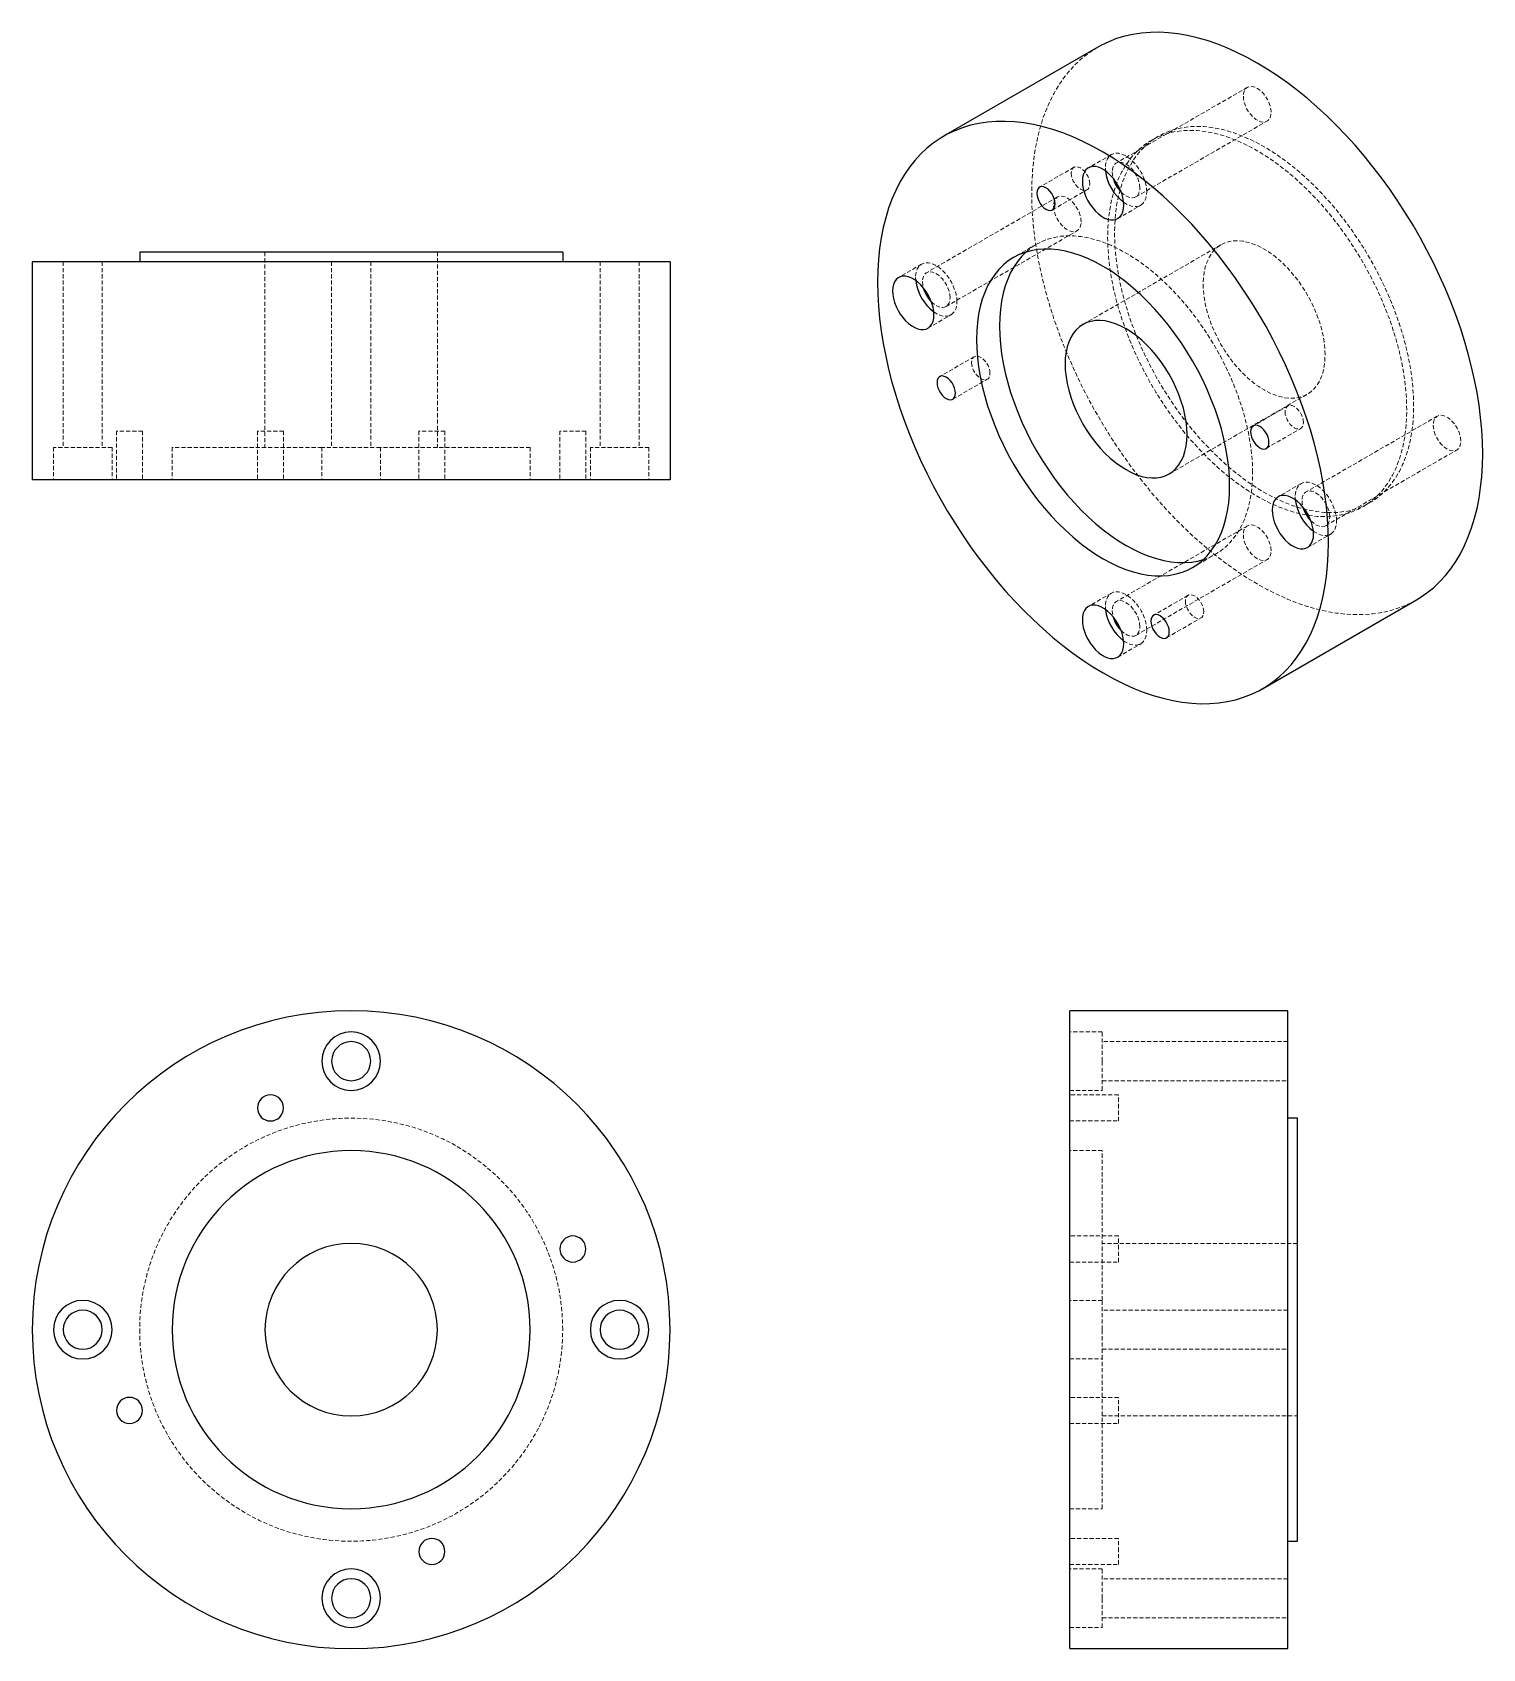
# Model space of a CAD drawing. Header units: millimetres. Extents: x 197 to 642, y 33 to 529.
import ezdxf

# ---------------------------------------------------------------- set-up
doc = ezdxf.new("R2010")
doc.units = ezdxf.units.MM
doc.linetypes.add('HIDDEN', pattern=[1.905, 1.27, -0.635])

msp = doc.modelspace()

# ---------------------------------------------------------------- linework, layer by layer
at = {"color": 7, "linetype": 'Continuous', "lineweight": 25}
for p, q in [((524.01, 524.82), (476.64, 497.47)), ((229.57, 461.88), (229.57, 458.88)), ((359.57, 461.88), (229.57, 461.88)), ((359.57, 461.88), (359.57, 458.88)), ((196.57, 458.88), (196.57, 391.88)), ((392.57, 458.88), (196.57, 458.88)), ((392.57, 458.88), (392.57, 391.88)), ((392.57, 391.88), (196.57, 391.88)), ((574.63, 327.72), (622, 355.07)), ((582.38, 228.81), (515.38, 228.81)), ((515.38, 130.81), (515.38, 228.81)), ((582.38, 130.81), (582.38, 228.81)), ((585.38, 195.81), (582.38, 195.81)), ((585.38, 130.81), (585.38, 195.81)), ((515.38, 32.81), (515.38, 130.81)), ((582.38, 32.81), (582.38, 130.81)), ((585.38, 65.81), (585.38, 130.81)), ((582.38, 65.81), (585.38, 65.81)), ((515.38, 32.81), (582.38, 32.81))]:
    msp.add_line(p, q, dxfattribs=at)
at = {"color": 7, "linetype": 'HIDDEN', "lineweight": 18}
for p, q in [((570.01, 512.5), (529.7, 489.24)), ((535.7, 478.84), (576.01, 502.11)), ((542.63, 497.46), (540.51, 496.24)), ((528.2, 491.83), (521.13, 487.75)), ((516.7, 487.93), (506.1, 481.81)), ((526.34, 487.71), (526.38, 486.82)), ((511.67, 478.82), (471.37, 455.55)), ((510.1, 474.88), (520.7, 481)), ((530.13, 472.16), (537.2, 476.25)), ((477.37, 445.16), (517.67, 468.42)), ((268.07, 461.88), (268.07, 401.88)), ((321.07, 461.88), (321.07, 401.88)), ((505.2, 464.31), (498.13, 460.23)), ((561.88, 464.12), (519.45, 439.63)), ((206.07, 458.88), (206.07, 401.88)), ((218.07, 458.88), (218.07, 401.88)), ((288.57, 458.88), (288.57, 401.88)), ((300.57, 458.88), (300.57, 401.88)), ((371.07, 458.88), (371.07, 401.88)), ((383.07, 458.88), (383.07, 401.88)), ((469.87, 458.15), (462.8, 454.06)), ((468, 454.03), (468.05, 453.13)), ((471.79, 438.48), (478.87, 442.56)), ((486.06, 429.74), (475.46, 423.62)), ((479.46, 416.69), (490.06, 422.81)), ((545.95, 393.72), (588.38, 418.22)), ((582.41, 414.62), (571.8, 408.49)), ((575.8, 401.57), (586.41, 407.69)), ((628.34, 411.46), (588.04, 388.19)), ((230.45, 406.88), (222.45, 406.88)), ((222.45, 406.88), (222.45, 391.88)), ((230.45, 406.88), (230.45, 391.88)), ((265.78, 406.88), (265.78, 391.88)), ((273.78, 406.88), (265.78, 406.88)), ((273.78, 406.88), (273.78, 391.88)), ((323.37, 406.88), (315.37, 406.88)), ((315.37, 406.88), (315.37, 391.88)), ((323.37, 406.88), (323.37, 391.88)), ((366.7, 406.88), (358.7, 406.88)), ((358.7, 406.88), (358.7, 391.88)), ((366.7, 406.88), (366.7, 391.88)), ((203.07, 401.88), (203.07, 391.88)), ((221.07, 401.88), (203.07, 401.88)), ((221.07, 401.88), (221.07, 391.88)), ((239.57, 401.88), (239.57, 391.88)), ((285.57, 401.88), (239.57, 401.88)), ((285.57, 401.88), (285.57, 391.88)), ((303.57, 401.88), (285.57, 401.88)), ((303.57, 401.88), (303.57, 391.88)), ((349.57, 401.88), (303.57, 401.88)), ((349.57, 401.88), (349.57, 391.88)), ((386.07, 401.88), (368.07, 401.88)), ((368.07, 401.88), (368.07, 391.88)), ((386.07, 401.88), (386.07, 391.88)), ((594.04, 377.8), (634.34, 401.07)), ((586.54, 390.79), (579.47, 386.71)), ((584.67, 386.67), (584.72, 385.78)), ((605.5, 383.65), (607.63, 384.87)), ((570.01, 377.77), (529.7, 354.51)), ((588.47, 371.12), (595.54, 375.2)), ((553.13, 364.96), (560.2, 369.04)), ((535.7, 344.11), (576.01, 367.38)), ((528.2, 357.1), (521.13, 353.02)), ((526.34, 352.98), (526.38, 352.09)), ((551.77, 356.43), (541.17, 350.31)), ((545.16, 343.38), (555.77, 349.5)), ((530.13, 337.43), (537.2, 341.52)), ((525.38, 222.31), (515.38, 222.31)), ((525.38, 213.31), (525.38, 222.31)), ((582.38, 219.31), (525.38, 219.31)), ((525.38, 204.31), (525.38, 213.31)), ((515.38, 204.31), (525.38, 204.31)), ((525.38, 207.31), (582.38, 207.31)), ((530.38, 202.94), (515.38, 202.94)), ((530.38, 198.94), (530.38, 202.94)), ((530.38, 194.94), (530.38, 198.94)), ((515.38, 194.94), (530.38, 194.94)), ((525.38, 185.81), (515.38, 185.81)), ((525.38, 139.81), (525.38, 185.81)), ((530.38, 159.6), (515.38, 159.6)), ((530.38, 155.6), (530.38, 159.6)), ((585.38, 157.31), (525.38, 157.31)), ((530.38, 151.6), (530.38, 155.6)), ((515.38, 151.6), (530.38, 151.6)), ((525.38, 139.81), (515.38, 139.81)), ((525.38, 130.81), (525.38, 139.81)), ((582.38, 136.81), (525.38, 136.81)), ((525.38, 121.81), (525.38, 130.81)), ((525.38, 124.81), (582.38, 124.81)), ((515.38, 121.81), (525.38, 121.81)), ((525.38, 75.81), (525.38, 121.81)), ((530.38, 110.01), (515.38, 110.01)), ((530.38, 106.01), (530.38, 110.01)), ((525.38, 104.31), (585.38, 104.31)), ((530.38, 102.01), (530.38, 106.01)), ((515.38, 102.01), (530.38, 102.01)), ((515.38, 75.81), (525.38, 75.81)), ((530.38, 66.68), (515.38, 66.68)), ((530.38, 62.68), (530.38, 66.68)), ((530.38, 58.68), (530.38, 62.68)), ((515.38, 58.68), (530.38, 58.68)), ((525.38, 57.31), (515.38, 57.31)), ((525.38, 48.31), (525.38, 57.31)), ((582.38, 54.31), (525.38, 54.31)), ((525.38, 39.31), (525.38, 48.31)), ((525.38, 42.31), (582.38, 42.31)), ((515.38, 39.31), (525.38, 39.31))]:
    msp.add_line(p, q, dxfattribs=at)
at = {"color": 7, "linetype": 'Continuous', "lineweight": 25, "flags": 128}
for points in [[(642.3, 399.94), (642.23, 403.57), (642.02, 407.27), (641.68, 411.04), (641.19, 414.87), (640.57, 418.75), (639.81, 422.67), (638.91, 426.62), (637.89, 430.61), (636.73, 434.61), (635.44, 438.62), (634.03, 442.63), (632.49, 446.64), (630.84, 450.64), (629.07, 454.61), (627.19, 458.56), (625.19, 462.47), (623.09, 466.33), (620.9, 470.14), (618.6, 473.88), (616.21, 477.56), (613.74, 481.17), (611.18, 484.69), (608.55, 488.12), (605.84, 491.45), (603.07, 494.68), (600.24, 497.8), (597.36, 500.8), (594.42, 503.69), (591.44, 506.44), (588.43, 509.06), (585.38, 511.53), (582.31, 513.87), (579.22, 516.06), (576.12, 518.09), (573.01, 519.96), (569.9, 521.68), (566.8, 523.23), (563.71, 524.61), (560.63, 525.82), (557.59, 526.86), (554.57, 527.72), (551.59, 528.41), (548.66, 528.92), (545.77, 529.25), (542.94, 529.4), (540.17, 529.37), (537.47, 529.15), (534.83, 528.76), (532.28, 528.19), (529.8, 527.45), (527.41, 526.52), (525.12, 525.43), (524.01, 524.82)], [(594.93, 372.59), (594.86, 376.22), (594.65, 379.92), (594.3, 383.69), (593.81, 387.52), (593.19, 391.4), (592.43, 395.32), (591.54, 399.27), (590.51, 403.26), (589.35, 407.26), (588.07, 411.27), (586.65, 415.28), (585.12, 419.29), (583.46, 423.29), (581.69, 427.26), (579.81, 431.21), (577.82, 435.12), (575.72, 438.98), (573.52, 442.79), (571.22, 446.53), (568.84, 450.21), (566.36, 453.82), (563.81, 457.34), (561.17, 460.77), (558.47, 464.1), (555.7, 467.33), (552.87, 470.45), (549.98, 473.45), (547.05, 476.34), (544.07, 479.09), (541.05, 481.71), (538, 484.18), (534.93, 486.52), (531.84, 488.71), (528.74, 490.74), (525.63, 492.61), (522.52, 494.33), (519.42, 495.88), (516.33, 497.26), (513.26, 498.47), (510.21, 499.51), (507.2, 500.37), (504.22, 501.06), (501.28, 501.57), (498.4, 501.9), (495.56, 502.05), (492.79, 502.02), (490.09, 501.8), (487.46, 501.41), (484.9, 500.84), (482.43, 500.1), (480.04, 499.17), (477.74, 498.08), (475.54, 496.81), (473.45, 495.37), (471.45, 493.76), (469.57, 491.99), (467.8, 490.06), (466.14, 487.98), (464.61, 485.74), (463.2, 483.36), (461.91, 480.83), (460.75, 478.16), (459.73, 475.37), (458.83, 472.44), (458.07, 469.4), (457.45, 466.24), (456.96, 462.98), (456.61, 459.61), (456.4, 456.15), (456.33, 452.6)], [(532, 476.28), (531.92, 477.42), (531.71, 478.61), (531.36, 479.84), (530.89, 481.06), (530.3, 482.26), (529.6, 483.41), (528.81, 484.48), (527.96, 485.46), (527.05, 486.3), (526.11, 487.01), (525.16, 487.56), (524.22, 487.94), (523.31, 488.14), (522.45, 488.16), (521.66, 487.99), (520.97, 487.65), (520.37, 487.13), (519.9, 486.46), (519.55, 485.63), (519.34, 484.69), (519.27, 483.63)], [(510.93, 476.71), (510.86, 477.48), (510.65, 478.29), (510.31, 479.1), (509.86, 479.88), (509.32, 480.58), (508.73, 481.16), (508.1, 481.61), (507.47, 481.89), (506.87, 482), (506.33, 481.92), (505.89, 481.66), (505.55, 481.23), (505.34, 480.66), (505.27, 479.98)], [(519.27, 483.63), (519.34, 482.49), (519.55, 481.3), (519.9, 480.08), (520.37, 478.85), (520.97, 477.65), (521.66, 476.5), (522.45, 475.43), (523.31, 474.46), (524.22, 473.61), (525.16, 472.9), (526.11, 472.35), (527.05, 471.98), (527.96, 471.77), (528.81, 471.76), (529.6, 471.92), (530.3, 472.27), (530.89, 472.78), (531.36, 473.46), (531.71, 474.28), (531.92, 475.23), (532, 476.28)], [(505.27, 479.98), (505.34, 479.21), (505.55, 478.4), (505.89, 477.58), (506.33, 476.81), (506.87, 476.11), (507.47, 475.52), (508.1, 475.08), (508.73, 474.8), (509.32, 474.69), (509.86, 474.77), (510.31, 475.03), (510.65, 475.46), (510.86, 476.03), (510.93, 476.71)], [(564.52, 390.14), (564.45, 392.89), (564.24, 395.72), (563.89, 398.6), (563.39, 401.54), (562.76, 404.52), (561.99, 407.53), (561.1, 410.55), (560.07, 413.58), (558.91, 416.61), (557.64, 419.63), (556.25, 422.62), (554.74, 425.57), (553.13, 428.47), (551.42, 431.32), (549.62, 434.1), (547.72, 436.8), (545.75, 439.41), (543.7, 441.92), (541.59, 444.33), (539.42, 446.62), (537.2, 448.79), (534.94, 450.82), (532.64, 452.72), (530.32, 454.47), (527.98, 456.07), (525.63, 457.5), (523.28, 458.78), (520.94, 459.88), (518.62, 460.81), (516.32, 461.57), (514.06, 462.15), (511.84, 462.55), (509.67, 462.76), (507.56, 462.79), (505.51, 462.64), (503.54, 462.31), (501.65, 461.79), (499.84, 461.1), (498.13, 460.22), (496.52, 459.18), (495.02, 457.96), (493.62, 456.58), (492.35, 455.04), (491.2, 453.34), (490.17, 451.5), (489.27, 449.51), (488.5, 447.39), (487.87, 445.14), (487.38, 442.77), (487.02, 440.29), (486.81, 437.71), (486.74, 435.04)], [(501.9, 461.87), (500.7, 460.66), (499.42, 459.12), (498.27, 457.43), (497.24, 455.58), (496.34, 453.59), (495.57, 451.47), (494.94, 449.22), (494.45, 446.85), (494.1, 444.38), (493.88, 441.8), (493.81, 439.13)], [(456.33, 452.6), (456.4, 448.97), (456.61, 445.26), (456.96, 441.49), (457.45, 437.67), (458.07, 433.79), (458.83, 429.87), (459.73, 425.91), (460.75, 421.93), (461.91, 417.93), (463.2, 413.92), (464.61, 409.9), (466.14, 405.89), (467.8, 401.9), (469.57, 397.92), (471.45, 393.98), (473.45, 390.07), (475.54, 386.21), (477.74, 382.4), (480.04, 378.65), (482.43, 374.97), (484.9, 371.37), (487.46, 367.85), (490.09, 364.42), (492.79, 361.08), (495.56, 357.85), (498.4, 354.73), (501.28, 351.73), (504.22, 348.85), (507.2, 346.1), (510.21, 343.48), (513.26, 341), (516.33, 338.67), (519.42, 336.48), (522.52, 334.45), (525.63, 332.57), (528.74, 330.86), (531.84, 329.31), (534.93, 327.93), (538, 326.71), (541.05, 325.68), (544.07, 324.81), (547.05, 324.13), (549.98, 323.62), (552.87, 323.29), (555.7, 323.14), (558.47, 323.17), (561.17, 323.38), (563.81, 323.77), (566.36, 324.34), (568.84, 325.09), (571.22, 326.01), (573.52, 327.11), (575.72, 328.38), (577.82, 329.82), (579.81, 331.42), (581.69, 333.19), (583.46, 335.12), (585.12, 337.21), (586.65, 339.45), (588.07, 341.83), (589.35, 344.36), (590.51, 347.02), (591.54, 349.82), (592.43, 352.74), (593.19, 355.79), (593.81, 358.94), (594.3, 362.21), (594.65, 365.58), (594.86, 369.04), (594.93, 372.59)], [(473.66, 442.6), (473.59, 443.73), (473.38, 444.93), (473.03, 446.15), (472.55, 447.37), (471.96, 448.58), (471.26, 449.72), (470.48, 450.8), (469.62, 451.77), (468.71, 452.62), (467.77, 453.32), (466.82, 453.87), (465.88, 454.25), (464.97, 454.45), (464.11, 454.47), (463.33, 454.31), (462.63, 453.96), (462.04, 453.44), (461.56, 452.77), (461.21, 451.95), (461, 451), (460.93, 449.94)], [(460.93, 449.94), (461, 448.81), (461.21, 447.61), (461.56, 446.39), (462.04, 445.17), (462.63, 443.96), (463.33, 442.81), (464.11, 441.74), (464.97, 440.77), (465.88, 439.92), (466.82, 439.22), (467.77, 438.67), (468.71, 438.29), (469.62, 438.09), (470.48, 438.07), (471.26, 438.23), (471.96, 438.58), (472.55, 439.09), (473.03, 439.77), (473.38, 440.59), (473.59, 441.54), (473.66, 442.6)], [(493.81, 439.13), (493.88, 436.37), (494.1, 433.55), (494.45, 430.66), (494.94, 427.73), (495.57, 424.75), (496.34, 421.74), (497.24, 418.72), (498.27, 415.68), (499.42, 412.65), (500.7, 409.64), (502.09, 406.65), (503.59, 403.7), (505.2, 400.79), (506.91, 397.95), (508.72, 395.17), (510.61, 392.47), (512.58, 389.86), (514.63, 387.34), (516.74, 384.94), (518.91, 382.64), (521.13, 380.48), (523.4, 378.44), (525.69, 376.55), (528.01, 374.8), (530.35, 373.2), (532.7, 371.77), (535.05, 370.49), (537.39, 369.39), (539.71, 368.45), (542.01, 367.7), (544.27, 367.12), (546.49, 366.72), (548.66, 366.51), (550.78, 366.48), (552.82, 366.63), (554.79, 366.96), (556.44, 367.4)], [(551.44, 405.86), (551.37, 407.78), (551.16, 409.78), (550.8, 411.83), (550.31, 413.91), (549.69, 416.02), (548.93, 418.13), (548.05, 420.23), (547.06, 422.3), (545.95, 424.33), (544.75, 426.3), (543.45, 428.2), (542.07, 430.01), (540.62, 431.71), (539.11, 433.31), (537.55, 434.78), (535.96, 436.11), (534.34, 437.29), (532.7, 438.31), (531.07, 439.17), (529.45, 439.86), (527.85, 440.38), (526.29, 440.71), (524.78, 440.86), (523.33, 440.82), (521.95, 440.6), (520.66, 440.2), (519.45, 439.62), (518.35, 438.87), (517.35, 437.95), (516.47, 436.86), (515.72, 435.62), (515.09, 434.24), (514.6, 432.72), (514.25, 431.09), (514.04, 429.34), (513.96, 427.49)], [(486.74, 435.04), (486.81, 432.29), (487.02, 429.47), (487.38, 426.58), (487.87, 423.64), (488.5, 420.67), (489.27, 417.66), (490.17, 414.63), (491.2, 411.6), (492.35, 408.57), (493.62, 405.56), (495.02, 402.57), (496.52, 399.62), (498.13, 396.71), (499.84, 393.87), (501.65, 391.09), (503.54, 388.39), (505.51, 385.77), (507.56, 383.26), (509.67, 380.85), (511.84, 378.56), (514.06, 376.4), (516.32, 374.36), (518.62, 372.47), (520.94, 370.72), (523.28, 369.12), (525.63, 367.68), (527.98, 366.41), (530.32, 365.3), (532.64, 364.37), (534.94, 363.62), (537.2, 363.04), (539.42, 362.64), (541.59, 362.43), (543.7, 362.39), (545.75, 362.55), (547.72, 362.88), (549.62, 363.39), (551.42, 364.09), (553.13, 364.96), (554.74, 366.01), (556.25, 367.22), (557.64, 368.6), (558.91, 370.15), (560.07, 371.84), (561.1, 373.69), (561.99, 375.68), (562.76, 377.8), (563.39, 380.05), (563.89, 382.41), (564.24, 384.89), (564.45, 387.47), (564.52, 390.14)], [(513.96, 427.49), (514.04, 425.57), (514.25, 423.57), (514.6, 421.52), (515.09, 419.44), (515.72, 417.33), (516.47, 415.22), (517.35, 413.12), (518.35, 411.05), (519.45, 409.02), (520.66, 407.05), (521.95, 405.15), (523.33, 403.34), (524.78, 401.64), (526.29, 400.04), (527.85, 398.57), (529.45, 397.24), (531.07, 396.06), (532.7, 395.04), (534.34, 394.18), (535.96, 393.49), (537.55, 392.97), (539.11, 392.64), (540.62, 392.49), (542.07, 392.53), (543.45, 392.75), (544.75, 393.15), (545.95, 393.73), (547.06, 394.48), (548.05, 395.4), (548.93, 396.49), (549.69, 397.73), (550.31, 399.11), (550.8, 400.63), (551.16, 402.26), (551.37, 404.01), (551.44, 405.86)], [(480.29, 418.52), (480.22, 419.29), (480.01, 420.1), (479.67, 420.92), (479.22, 421.69), (478.68, 422.39), (478.09, 422.98), (477.46, 423.42), (476.83, 423.7), (476.23, 423.81), (475.69, 423.73), (475.25, 423.47), (474.91, 423.04), (474.7, 422.47), (474.63, 421.79)], [(474.63, 421.79), (474.7, 421.02), (474.91, 420.21), (475.25, 419.4), (475.69, 418.62), (476.23, 417.92), (476.83, 417.33), (477.46, 416.89), (478.09, 416.61), (478.68, 416.5), (479.22, 416.58), (479.67, 416.84), (480.01, 417.27), (480.22, 417.84), (480.29, 418.52)], [(576.63, 403.4), (576.56, 404.17), (576.35, 404.98), (576.02, 405.79), (575.57, 406.57), (575.03, 407.26), (574.43, 407.85), (573.8, 408.3), (573.18, 408.58), (572.58, 408.68), (572.04, 408.6), (571.59, 408.34), (571.26, 407.92), (571.05, 407.35), (570.98, 406.66)], [(570.98, 406.66), (571.05, 405.9), (571.26, 405.08), (571.59, 404.27), (572.04, 403.49), (572.58, 402.8), (573.18, 402.21), (573.8, 401.76), (574.43, 401.48), (575.03, 401.38), (575.57, 401.46), (576.02, 401.72), (576.35, 402.14), (576.56, 402.71), (576.63, 403.4)], [(622, 355.07), (623.09, 355.73), (625.19, 357.17), (627.19, 358.77), (629.07, 360.54), (630.84, 362.47), (632.49, 364.56), (634.03, 366.8), (635.44, 369.18), (636.73, 371.71), (637.89, 374.37), (638.91, 377.17), (639.81, 380.09), (640.57, 383.14), (641.19, 386.29), (641.68, 389.56), (642.02, 392.93), (642.23, 396.39), (642.3, 399.94)], [(590.33, 375.24), (590.26, 376.38), (590.05, 377.57), (589.7, 378.79), (589.23, 380.02), (588.63, 381.22), (587.94, 382.37), (587.15, 383.44), (586.29, 384.41), (585.38, 385.26), (584.44, 385.97), (583.49, 386.52), (582.55, 386.9), (581.64, 387.1), (580.79, 387.12), (580, 386.95), (579.3, 386.61), (578.71, 386.09), (578.23, 385.41), (577.89, 384.59), (577.67, 383.64), (577.6, 382.59)], [(577.6, 382.59), (577.67, 381.45), (577.89, 380.26), (578.23, 379.04), (578.71, 377.81), (579.3, 376.61), (580, 375.46), (580.79, 374.39), (581.64, 373.42), (582.55, 372.57), (583.49, 371.86), (584.44, 371.31), (585.38, 370.93), (586.29, 370.73), (587.15, 370.71), (587.94, 370.88), (588.63, 371.22), (589.23, 371.74), (589.7, 372.42), (590.05, 373.24), (590.26, 374.19), (590.33, 375.24)], [(532, 341.55), (531.92, 342.69), (531.71, 343.88), (531.36, 345.11), (530.89, 346.33), (530.3, 347.53), (529.6, 348.68), (528.81, 349.76), (527.96, 350.73), (527.05, 351.58), (526.11, 352.28), (525.16, 352.83), (524.22, 353.21), (523.31, 353.41), (522.45, 353.43), (521.66, 353.26), (520.97, 352.92), (520.37, 352.4), (519.9, 351.73), (519.55, 350.9), (519.34, 349.96), (519.27, 348.9)], [(519.27, 348.9), (519.34, 347.77), (519.55, 346.57), (519.9, 345.35), (520.37, 344.12), (520.97, 342.92), (521.66, 341.77), (522.45, 340.7), (523.31, 339.73), (524.22, 338.88), (525.16, 338.17), (526.11, 337.63), (527.05, 337.25), (527.96, 337.05), (528.81, 337.03), (529.6, 337.19), (530.3, 337.54), (530.89, 338.05), (531.36, 338.73), (531.71, 339.55), (531.92, 340.5), (532, 341.55)], [(545.99, 345.21), (545.92, 345.98), (545.71, 346.79), (545.38, 347.6), (544.93, 348.38), (544.39, 349.08), (543.79, 349.66), (543.17, 350.11), (542.54, 350.39), (541.94, 350.49), (541.4, 350.41), (540.95, 350.15), (540.62, 349.73), (540.41, 349.16), (540.34, 348.47)], [(540.34, 348.47), (540.41, 347.71), (540.62, 346.9), (540.95, 346.08), (541.4, 345.31), (541.94, 344.61), (542.54, 344.02), (543.17, 343.58), (543.79, 343.29), (544.39, 343.19), (544.93, 343.27), (545.38, 343.53), (545.71, 343.95), (545.92, 344.52), (545.99, 345.21)]]:
    msp.add_lwpolyline(points, dxfattribs=at)
at = {"color": 7, "linetype": 'HIDDEN', "lineweight": 18, "flags": 128}
for points in [[(524.01, 524.82), (522.92, 524.16), (520.82, 522.72), (518.83, 521.11), (516.95, 519.34), (515.17, 517.41), (513.52, 515.33), (511.99, 513.09), (510.57, 510.7), (509.29, 508.18), (508.13, 505.51), (507.1, 502.72), (506.21, 499.79), (505.45, 496.75), (504.82, 493.59), (504.34, 490.33), (503.99, 486.96), (503.78, 483.5), (503.71, 479.95)], [(577.25, 504.86), (577.18, 505.8), (576.96, 506.79), (576.61, 507.8), (576.14, 508.8), (575.56, 509.74), (574.9, 510.6), (574.17, 511.35), (573.4, 511.96), (572.62, 512.41), (571.85, 512.69), (571.12, 512.78), (570.45, 512.69), (569.87, 512.42), (569.4, 511.97), (569.05, 511.36), (568.84, 510.61), (568.76, 509.76)], [(568.76, 509.76), (568.84, 508.81), (569.05, 507.82), (569.4, 506.81), (569.87, 505.82), (570.45, 504.87), (571.12, 504.01), (571.85, 503.27), (572.62, 502.65), (573.4, 502.2), (574.17, 501.92), (574.9, 501.83), (575.56, 501.92), (576.14, 502.2), (576.61, 502.65), (576.96, 503.25), (577.18, 504), (577.25, 504.86)], [(618.97, 413.41), (618.9, 416.37), (618.69, 419.41), (618.34, 422.51), (617.86, 425.66), (617.24, 428.85), (616.48, 432.08), (615.59, 435.33), (614.57, 438.6), (613.43, 441.87), (612.16, 445.13), (610.78, 448.38), (609.28, 451.6), (607.67, 454.79), (605.95, 457.93), (604.14, 461.02), (602.23, 464.04), (600.23, 466.99), (598.15, 469.86), (595.99, 472.64), (593.76, 475.32), (591.47, 477.89), (589.12, 480.34), (586.73, 482.68), (584.29, 484.88), (581.82, 486.95), (579.32, 488.87), (576.8, 490.65), (574.27, 492.27), (571.74, 493.73), (569.21, 495.03), (566.69, 496.16), (564.2, 497.12), (561.72, 497.91), (559.29, 498.52), (556.89, 498.95), (554.54, 499.21), (552.25, 499.28), (550.03, 499.17), (547.87, 498.89), (545.79, 498.42), (543.79, 497.78), (541.88, 496.96), (540.06, 495.97), (538.35, 494.81), (536.74, 493.48), (535.24, 491.99), (533.85, 490.34), (532.59, 488.54), (531.44, 486.59), (530.42, 484.5), (529.54, 482.27), (528.78, 479.92), (528.16, 477.44), (527.67, 474.85), (527.32, 472.15), (527.12, 469.36), (527.05, 466.48)], [(621.09, 414.63), (621.02, 417.6), (620.81, 420.63), (620.46, 423.73), (619.98, 426.88), (619.36, 430.08), (618.6, 433.3), (617.71, 436.56), (616.69, 439.82), (615.55, 443.09), (614.28, 446.36), (612.9, 449.61), (611.4, 452.83), (609.79, 456.02), (608.07, 459.16), (606.26, 462.25), (604.35, 465.27), (602.35, 468.22), (600.27, 471.09), (598.11, 473.86), (595.88, 476.54), (593.59, 479.11), (591.24, 481.57), (588.85, 483.9), (586.41, 486.1), (583.94, 488.17), (581.44, 490.09), (578.92, 491.87), (576.4, 493.49), (573.86, 494.95), (571.33, 496.25), (568.82, 497.38), (566.32, 498.34), (563.85, 499.13), (561.41, 499.74), (559.01, 500.18), (556.67, 500.43), (554.38, 500.5), (552.15, 500.4), (549.99, 500.11), (547.91, 499.65), (545.91, 499), (544, 498.19), (542.18, 497.19), (540.47, 496.03), (538.86, 494.71), (537.36, 493.21), (535.97, 491.57), (534.71, 489.76), (533.56, 487.81), (532.55, 485.72), (531.66, 483.5), (530.9, 481.14), (530.28, 478.66), (529.79, 476.07), (529.45, 473.38), (529.24, 470.58), (529.17, 467.7)], [(539.07, 480.37), (539, 481.5), (538.78, 482.7), (538.44, 483.92), (537.96, 485.14), (537.37, 486.34), (536.67, 487.49), (535.88, 488.57), (535.03, 489.54), (534.12, 490.39), (533.18, 491.09), (532.23, 491.64), (531.29, 492.02), (530.38, 492.22), (529.52, 492.24), (528.73, 492.08), (528.04, 491.73), (527.44, 491.21), (526.97, 490.54), (526.62, 489.72), (526.41, 488.77), (526.34, 487.71)], [(521.53, 482.83), (521.46, 483.6), (521.25, 484.41), (520.92, 485.23), (520.47, 486), (519.93, 486.7), (519.33, 487.29), (518.7, 487.73), (518.07, 488.01), (517.48, 488.12), (516.94, 488.04), (516.49, 487.78), (516.16, 487.36), (515.95, 486.79), (515.88, 486.1)], [(536.94, 481.59), (536.87, 482.53), (536.66, 483.53), (536.31, 484.54), (535.84, 485.53), (535.26, 486.47), (534.59, 487.33), (533.86, 488.08), (533.09, 488.69), (532.31, 489.14), (531.54, 489.42), (530.81, 489.52), (530.15, 489.43), (529.57, 489.15), (529.1, 488.7), (528.75, 488.09), (528.53, 487.35), (528.46, 486.49)], [(515.88, 486.1), (515.95, 485.33), (516.16, 484.52), (516.49, 483.71), (516.94, 482.93), (517.48, 482.23), (518.07, 481.65), (518.7, 481.2), (519.33, 480.92), (519.93, 480.82), (520.47, 480.9), (520.92, 481.15), (521.25, 481.58), (521.46, 482.15), (521.53, 482.83)], [(528.46, 486.49), (528.53, 485.55), (528.74, 484.58)], [(503.71, 479.95), (503.78, 476.32), (503.99, 472.61), (504.34, 468.84), (504.82, 465.02), (505.45, 461.14), (506.21, 457.22), (507.1, 453.26), (508.13, 449.28), (509.29, 445.28), (510.57, 441.27), (511.99, 437.25), (513.52, 433.24), (515.17, 429.25), (516.95, 425.27), (518.83, 421.33), (520.82, 417.42), (522.92, 413.56), (525.12, 409.75), (527.41, 406), (529.8, 402.32), (532.28, 398.72), (534.83, 395.2), (537.47, 391.77), (540.17, 388.43), (542.94, 385.2), (545.77, 382.08), (548.66, 379.08), (551.59, 376.2), (554.57, 373.45), (557.59, 370.83), (560.63, 368.35), (563.71, 366.02), (566.8, 363.83), (569.9, 361.8), (573.01, 359.92), (576.12, 358.21), (579.22, 356.66), (582.31, 355.28), (585.38, 354.06), (588.43, 353.03), (591.44, 352.16), (594.42, 351.48), (597.36, 350.97), (600.24, 350.64), (603.07, 350.49), (605.84, 350.52), (608.55, 350.73), (611.18, 351.12), (613.74, 351.69), (616.21, 352.44), (618.6, 353.36), (620.9, 354.46), (622, 355.07)], [(518.91, 471.17), (518.84, 472.11), (518.63, 473.11), (518.28, 474.12), (517.81, 475.11), (517.23, 476.05), (516.56, 476.91), (515.83, 477.66), (515.06, 478.27), (514.28, 478.72), (513.51, 479), (512.78, 479.1), (512.11, 479.01), (511.54, 478.73), (511.06, 478.28), (510.71, 477.67), (510.5, 476.93), (510.43, 476.07)], [(531.18, 480.34), (531.54, 480), (532.31, 479.39), (533.09, 478.94), (533.86, 478.66), (534.59, 478.56), (535.26, 478.65), (535.84, 478.93), (536.31, 479.38), (536.66, 479.99), (536.87, 480.73), (536.94, 481.59)], [(531.95, 477.18), (532.23, 476.99), (533.18, 476.44), (534.12, 476.06), (535.03, 475.86), (535.88, 475.84), (536.67, 476), (537.37, 476.35), (537.96, 476.86), (538.44, 477.54), (538.78, 478.36), (539, 479.31), (539.07, 480.37)], [(510.43, 476.07), (510.5, 475.13), (510.71, 474.13), (511.06, 473.12), (511.54, 472.13), (512.11, 471.19), (512.78, 470.33), (513.51, 469.58), (514.28, 468.97), (515.06, 468.52), (515.83, 468.24), (516.56, 468.14), (517.23, 468.23), (517.81, 468.51), (518.28, 468.96), (518.63, 469.57), (518.84, 470.31), (518.91, 471.17)], [(571.59, 394.22), (571.52, 396.98), (571.31, 399.8), (570.96, 402.69), (570.46, 405.62), (569.83, 408.6), (569.07, 411.61), (568.17, 414.63), (567.14, 417.67), (565.98, 420.7), (564.71, 423.71), (563.32, 426.7), (561.81, 429.65), (560.2, 432.56), (558.49, 435.4), (556.69, 438.18), (554.79, 440.88), (552.82, 443.49), (550.78, 446.01), (548.66, 448.41), (546.49, 450.7), (544.27, 452.87), (542.01, 454.91), (539.71, 456.8), (537.39, 458.55), (535.05, 460.15), (532.7, 461.58), (530.35, 462.86), (528.01, 463.96), (525.69, 464.9), (523.4, 465.65), (521.13, 466.23), (518.91, 466.63), (516.74, 466.84), (514.63, 466.87), (512.58, 466.72), (510.61, 466.39), (508.72, 465.87), (506.91, 465.18), (505.2, 464.31), (503.59, 463.26), (502.09, 462.04), (501.9, 461.87)], [(529.17, 467.7), (529.24, 464.74), (529.45, 461.7), (529.79, 458.6), (530.28, 455.45), (530.9, 452.26), (531.66, 449.03), (532.55, 445.78), (533.56, 442.51), (534.71, 439.24), (535.97, 435.98), (537.36, 432.73), (538.86, 429.51), (540.47, 426.32), (542.18, 423.18), (544, 420.09), (545.91, 417.07), (547.91, 414.11), (549.99, 411.25), (552.15, 408.47), (554.38, 405.79), (556.67, 403.22), (559.01, 400.77), (561.41, 398.43), (563.85, 396.23), (566.32, 394.16), (568.82, 392.24), (571.33, 390.46), (573.86, 388.84), (576.4, 387.38), (578.92, 386.08), (581.44, 384.95), (583.94, 383.99), (586.41, 383.2), (588.85, 382.59), (591.24, 382.16), (593.59, 381.9), (595.88, 381.83), (598.11, 381.94), (600.27, 382.22), (602.35, 382.69), (604.35, 383.33), (606.26, 384.15), (608.07, 385.14), (609.79, 386.3), (611.4, 387.63), (612.9, 389.12), (614.28, 390.77), (615.55, 392.57), (616.69, 394.52), (617.71, 396.61), (618.6, 398.84), (619.36, 401.19), (619.98, 403.67), (620.46, 406.26), (620.81, 408.96), (621.02, 411.75), (621.09, 414.63)], [(527.05, 466.48), (527.12, 463.51), (527.32, 460.48), (527.67, 457.38), (528.16, 454.23), (528.78, 451.03), (529.54, 447.8), (530.42, 444.55), (531.44, 441.29), (532.59, 438.02), (533.85, 434.75), (535.24, 431.5), (536.74, 428.28), (538.35, 425.09), (540.06, 421.95), (541.88, 418.86), (543.79, 415.84), (545.79, 412.89), (547.87, 410.02), (550.03, 407.24), (552.25, 404.57), (554.54, 402), (556.89, 399.54), (559.29, 397.21), (561.72, 395), (564.2, 392.94), (566.69, 391.01), (569.21, 389.24), (571.74, 387.62), (574.27, 386.16), (576.8, 384.86), (579.32, 383.73), (581.82, 382.77), (584.29, 381.98), (586.73, 381.37), (589.12, 380.93), (591.47, 380.68), (593.76, 380.61), (595.99, 380.71), (598.15, 381), (600.23, 381.46), (602.23, 382.11), (604.14, 382.92), (605.95, 383.91), (607.67, 385.08), (609.28, 386.4), (610.78, 387.9), (612.16, 389.54), (613.43, 391.35), (614.57, 393.3), (615.59, 395.39), (616.48, 397.61), (617.24, 399.97), (617.86, 402.44), (618.34, 405.04), (618.69, 407.73), (618.9, 410.53), (618.97, 413.41)], [(593.87, 430.35), (593.8, 432.28), (593.58, 434.27), (593.23, 436.32), (592.74, 438.4), (592.11, 440.51), (591.36, 442.62), (590.48, 444.72), (589.48, 446.79), (588.38, 448.82), (587.17, 450.79), (585.88, 452.69), (584.5, 454.5), (583.05, 456.21), (581.54, 457.8), (579.98, 459.27), (578.38, 460.6), (576.76, 461.78), (575.13, 462.81), (573.5, 463.67), (571.87, 464.36), (570.28, 464.87), (568.72, 465.2), (567.21, 465.35), (565.76, 465.32), (564.38, 465.1), (563.08, 464.7), (561.88, 464.12), (560.77, 463.36), (559.78, 462.44), (558.9, 461.35), (558.15, 460.12), (557.52, 458.73), (557.03, 457.22), (556.68, 455.58), (556.46, 453.83), (556.39, 451.98)], [(480.73, 446.68), (480.66, 447.81), (480.45, 449.01), (480.1, 450.23), (479.62, 451.46), (479.03, 452.66), (478.33, 453.81), (477.55, 454.88), (476.69, 455.85), (475.78, 456.7), (474.84, 457.41), (473.89, 457.95), (472.95, 458.33), (472.04, 458.53), (471.18, 458.55), (470.4, 458.39), (469.7, 458.04), (469.11, 457.53), (468.63, 456.85), (468.28, 456.03), (468.07, 455.08), (468, 454.03)], [(478.61, 447.9), (478.54, 448.84), (478.32, 449.84), (477.97, 450.85), (477.5, 451.84), (476.92, 452.79), (476.26, 453.65), (475.53, 454.39), (474.76, 455), (473.97, 455.46), (473.2, 455.73), (472.47, 455.83), (471.81, 455.74), (471.23, 455.46), (470.76, 455.01), (470.41, 454.41), (470.2, 453.66), (470.12, 452.8)], [(470.12, 452.8), (470.2, 451.86), (470.4, 450.89)], [(556.39, 451.98), (556.46, 450.06), (556.68, 448.06), (557.03, 446.02), (557.52, 443.93), (558.15, 441.83), (558.9, 439.72), (559.78, 437.62), (560.77, 435.54), (561.88, 433.52), (563.08, 431.54), (564.38, 429.65), (565.76, 427.84), (567.21, 426.13), (568.72, 424.53), (570.28, 423.07), (571.87, 421.74), (573.5, 420.55), (575.13, 419.53), (576.76, 418.67), (578.38, 417.98), (579.98, 417.47), (581.54, 417.13), (583.05, 416.98), (584.5, 417.02), (585.88, 417.24), (587.17, 417.64), (588.38, 418.22), (589.48, 418.97), (590.48, 419.89), (591.36, 420.98), (592.11, 422.22), (592.74, 423.6), (593.23, 425.12), (593.58, 426.76), (593.8, 428.5), (593.87, 430.35)], [(472.85, 446.65), (473.2, 446.31), (473.97, 445.7), (474.76, 445.25), (475.53, 444.97), (476.26, 444.87), (476.92, 444.97), (477.5, 445.24), (477.97, 445.69), (478.32, 446.3), (478.54, 447.04), (478.61, 447.9)], [(473.61, 443.49), (473.89, 443.3), (474.84, 442.75), (475.78, 442.37), (476.69, 442.17), (477.55, 442.15), (478.33, 442.32), (479.03, 442.66), (479.62, 443.18), (480.1, 443.85), (480.45, 444.67), (480.66, 445.62), (480.73, 446.68)], [(490.89, 424.65), (490.82, 425.41), (490.61, 426.22), (490.28, 427.04), (489.83, 427.81), (489.29, 428.51), (488.69, 429.1), (488.06, 429.54), (487.43, 429.83), (486.84, 429.93), (486.3, 429.85), (485.85, 429.59), (485.52, 429.17), (485.31, 428.6), (485.24, 427.91)], [(485.24, 427.91), (485.31, 427.14), (485.52, 426.33), (485.85, 425.52), (486.3, 424.74), (486.84, 424.04), (487.43, 423.46), (488.06, 423.01), (488.69, 422.73), (489.29, 422.63), (489.83, 422.71), (490.28, 422.97), (490.61, 423.39), (490.82, 423.96), (490.89, 424.65)], [(587.24, 409.52), (587.17, 410.29), (586.96, 411.1), (586.62, 411.91), (586.17, 412.69), (585.64, 413.39), (585.04, 413.97), (584.41, 414.42), (583.78, 414.7), (583.18, 414.8), (582.65, 414.72), (582.2, 414.47), (581.86, 414.04), (581.65, 413.47), (581.58, 412.79)], [(581.58, 412.79), (581.65, 412.02), (581.86, 411.21), (582.2, 410.39), (582.65, 409.62), (583.18, 408.92), (583.78, 408.33), (584.41, 407.89), (585.04, 407.61), (585.64, 407.5), (586.17, 407.58), (586.62, 407.84), (586.96, 408.26), (587.17, 408.83), (587.24, 409.52)], [(635.59, 403.82), (635.51, 404.76), (635.3, 405.75), (634.95, 406.76), (634.48, 407.76), (633.9, 408.7), (633.23, 409.56), (632.5, 410.31), (631.74, 410.92), (630.95, 411.37), (630.18, 411.65), (629.45, 411.74), (628.79, 411.65), (628.21, 411.38), (627.74, 410.93), (627.39, 410.32), (627.17, 409.57), (627.1, 408.71)], [(627.1, 408.71), (627.17, 407.77), (627.39, 406.78), (627.74, 405.77), (628.21, 404.78), (628.79, 403.83), (629.45, 402.97), (630.18, 402.22), (630.95, 401.61), (631.74, 401.16), (632.5, 400.88), (633.23, 400.79), (633.9, 400.88), (634.48, 401.16), (634.95, 401.6), (635.3, 402.21), (635.51, 402.96), (635.59, 403.82)], [(556.44, 367.4), (556.69, 367.48), (558.49, 368.17), (560.2, 369.04), (561.81, 370.09), (563.32, 371.3), (564.71, 372.69), (565.98, 374.23), (567.14, 375.92), (568.17, 377.77), (569.07, 379.76), (569.83, 381.88), (570.46, 384.13), (570.96, 386.5), (571.31, 388.97), (571.52, 391.55), (571.59, 394.22)], [(597.4, 379.32), (597.33, 380.46), (597.12, 381.65), (596.77, 382.88), (596.3, 384.1), (595.7, 385.3), (595.01, 386.45), (594.22, 387.53), (593.36, 388.5), (592.45, 389.35), (591.51, 390.05), (590.56, 390.6), (589.62, 390.98), (588.71, 391.18), (587.86, 391.2), (587.07, 391.03), (586.37, 390.69), (585.78, 390.17), (585.3, 389.5), (584.96, 388.67), (584.75, 387.73), (584.67, 386.67)], [(595.28, 380.55), (595.21, 381.49), (594.99, 382.48), (594.65, 383.49), (594.17, 384.49), (593.6, 385.43), (592.93, 386.29), (592.2, 387.04), (591.43, 387.65), (590.65, 388.1), (589.88, 388.38), (589.15, 388.48), (588.48, 388.38), (587.9, 388.11), (587.43, 387.66), (587.08, 387.05), (586.87, 386.31), (586.8, 385.45)], [(586.8, 385.45), (586.87, 384.51), (587.08, 383.53)], [(577.25, 370.13), (577.18, 371.07), (576.96, 372.06), (576.61, 373.07), (576.14, 374.07), (575.56, 375.01), (574.9, 375.87), (574.17, 376.62), (573.4, 377.23), (572.62, 377.68), (571.85, 377.96), (571.12, 378.06), (570.45, 377.96), (569.87, 377.69), (569.4, 377.24), (569.05, 376.63), (568.84, 375.89), (568.76, 375.03)], [(589.52, 379.3), (589.88, 378.96), (590.65, 378.35), (591.43, 377.89), (592.2, 377.62), (592.93, 377.52), (593.6, 377.61), (594.17, 377.89), (594.65, 378.34), (594.99, 378.94), (595.21, 379.69), (595.28, 380.55)], [(590.29, 376.13), (590.56, 375.94), (591.51, 375.4), (592.45, 375.02), (593.36, 374.81), (594.22, 374.8), (595.01, 374.96), (595.7, 375.31), (596.3, 375.82), (596.77, 376.5), (597.12, 377.32), (597.33, 378.27), (597.4, 379.32)], [(568.76, 375.03), (568.84, 374.09), (569.05, 373.09), (569.4, 372.08), (569.87, 371.09), (570.45, 370.14), (571.12, 369.28), (571.85, 368.54), (572.62, 367.93), (573.4, 367.47), (574.17, 367.2), (574.9, 367.1), (575.56, 367.19), (576.14, 367.47), (576.61, 367.92), (576.96, 368.52), (577.18, 369.27), (577.25, 370.13)], [(539.07, 345.64), (539, 346.77), (538.78, 347.97), (538.44, 349.19), (537.96, 350.41), (537.37, 351.62), (536.67, 352.77), (535.88, 353.84), (535.03, 354.81), (534.12, 355.66), (533.18, 356.36), (532.23, 356.91), (531.29, 357.29), (530.38, 357.49), (529.52, 357.51), (528.73, 357.35), (528.04, 357), (527.44, 356.49), (526.97, 355.81), (526.62, 354.99), (526.41, 354.04), (526.34, 352.98)], [(536.94, 346.86), (536.87, 347.8), (536.66, 348.8), (536.31, 349.81), (535.84, 350.8), (535.26, 351.74), (534.59, 352.6), (533.86, 353.35), (533.09, 353.96), (532.31, 354.41), (531.54, 354.69), (530.81, 354.79), (530.15, 354.7), (529.57, 354.42), (529.1, 353.97), (528.75, 353.36), (528.53, 352.62), (528.46, 351.76)], [(556.6, 351.33), (556.53, 352.1), (556.32, 352.91), (555.98, 353.72), (555.54, 354.5), (555, 355.2), (554.4, 355.79), (553.77, 356.23), (553.14, 356.51), (552.54, 356.62), (552.01, 356.54), (551.56, 356.28), (551.22, 355.85), (551.01, 355.28), (550.94, 354.6)], [(550.94, 354.6), (551.01, 353.83), (551.22, 353.02), (551.56, 352.21), (552.01, 351.43), (552.54, 350.73), (553.14, 350.14), (553.77, 349.7), (554.4, 349.42), (555, 349.31), (555.54, 349.39), (555.98, 349.65), (556.32, 350.08), (556.53, 350.65), (556.6, 351.33)], [(528.46, 351.76), (528.53, 350.82), (528.74, 349.85)], [(531.18, 345.61), (531.54, 345.27), (532.31, 344.66), (533.09, 344.21), (533.86, 343.93), (534.59, 343.83), (535.26, 343.92), (535.84, 344.2), (536.31, 344.65), (536.66, 345.26), (536.87, 346), (536.94, 346.86)], [(531.95, 342.45), (532.23, 342.26), (533.18, 341.71), (534.12, 341.33), (535.03, 341.13), (535.88, 341.11), (536.67, 341.27), (537.37, 341.62), (537.96, 342.14), (538.44, 342.81), (538.78, 343.63), (539, 344.58), (539.07, 345.64)]]:
    msp.add_lwpolyline(points, dxfattribs=at)
at = {"color": 7, "linetype": 'Continuous', "lineweight": 25}
for centre, radius, start, end in [((540.44, 488.5), 14.15, 186.8308, 233.1638), ((538.3, 487.27), 9.94, 195.7547, 224.2399), ((482.1, 454.82), 14.15, 186.8308, 233.1638), ((479.97, 453.59), 9.94, 195.7547, 224.2399), ((598.77, 387.46), 14.15, 186.8308, 233.1638), ((596.64, 386.23), 9.94, 195.7547, 224.2399), ((540.44, 353.78), 14.15, 186.8308, 233.1638), ((538.3, 352.54), 9.94, 195.7547, 224.2399), ((294.57, 130.81), 98, 0, 180), ((294.57, 213.31), 9, 0, 180), ((294.57, 213.31), 6, 0, 180), ((294.57, 213.31), 9, 180, 0), ((294.57, 213.31), 6, 180, 0), ((269.78, 198.94), 4, 0, 180), ((269.78, 198.94), 4, 180, 0), ((294.57, 130.81), 55, 0, 180), ((362.7, 155.6), 4, 0, 180), ((294.57, 130.81), 26.5, 0, 180), ((362.7, 155.6), 4, 180, 0), ((212.07, 130.81), 9, 0, 180), ((377.07, 130.81), 9, 0, 180), ((212.07, 130.81), 6, 0, 180), ((377.07, 130.81), 6, 0, 180), ((294.57, 130.81), 98, 180, 0), ((212.07, 130.81), 9, 180, 0), ((212.07, 130.81), 6, 180, 0), ((294.57, 130.81), 55, 180, 0), ((294.57, 130.81), 26.5, 180, 0), ((377.07, 130.81), 9, 180, 0), ((377.07, 130.81), 6, 180, 0), ((226.45, 106.01), 4, 0, 180), ((226.45, 106.01), 4, 180, 0), ((319.37, 62.68), 4, 0, 180), ((319.37, 62.68), 4, 180, 0), ((294.57, 48.31), 9, 0, 180), ((294.57, 48.31), 6, 0, 180), ((294.57, 48.31), 9, 180, 0), ((294.57, 48.31), 6, 180, 0)]:
    msp.add_arc(centre, radius, start, end, dxfattribs=at)
at = {"color": 7, "linetype": 'HIDDEN', "lineweight": 18}
for start, end in [(0, 180), (180, 0)]:
    msp.add_arc((294.57, 130.81), 65, start, end, dxfattribs=at)

doc.saveas('drawing.dxf')
